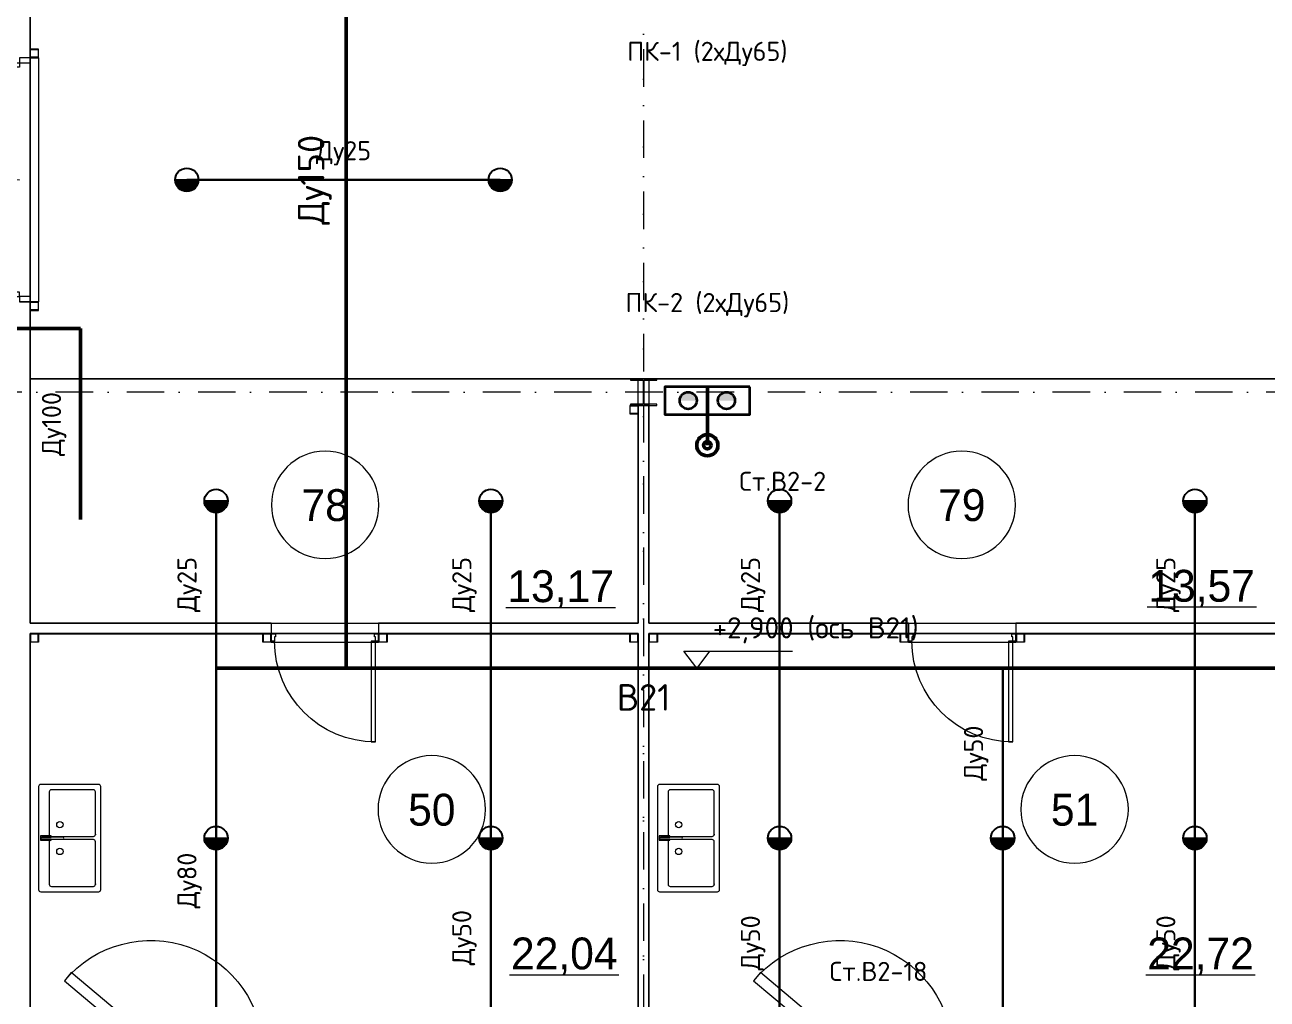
# Model space of a CAD drawing. Header units: millimetres. Extents: x 0 to 2118900, y -20000 to 84100.
# Drawn here: x 412175 to 423870, y 36283 to 45459 of the extents above; entities that cross this region are included whole.
import ezdxf
from ezdxf.enums import TextEntityAlignment as Align

# ---------------------------------------------------------------- set-up
doc = ezdxf.new("R2010")
doc.units = ezdxf.units.MM
doc.linetypes.add('Dot & Dashed', pattern=[670.277762, 352.777767, -176.388884, 0, -141.111112])
doc.linetypes.add('Крупный пунктир', pattern=[634.99999, 0, -634.99999])
for name, color, linetype, lineweight in [('АР_подоснова', 8, 'Continuous', 13), ('ПТ_В2', 3, 'Continuous', 50), ('ПТ_В21', 1, 'Continuous', 50), ('ПТ_В21_расп', 1, 'Continuous', 30), ('ПТ_оросители', 7, 'Continuous', 25), ('ПТ_ПК', 30, 'Continuous', 35), ('ПТ_текст', 7, 'Continuous', 18)]:
    doc.layers.add(name, color=color, linetype=linetype, lineweight=lineweight)
doc.styles.add('АР_текст_1', font='arial.ttf')
doc.styles.add('ПТ', font='isocpeur.ttf')

# ---------------------------------------------------------------- blocks, each defined once
blk = doc.blocks.new('Колонна SHS ГК 270')
at = {"color": 0, "linetype": 'Continuous', "lineweight": -2}
for p, q in [((40, 40), (-40, 40)), ((-40, 40), (-40, -40)), ((-36.4, -36.4), (-36.4, 36.4)), ((-36.4, 36.4), (36.4, 36.4)), ((36.4, 36.4), (36.4, -36.4)), ((40, -40), (40, 40)), ((-40, -40), (40, -40)), ((36.4, -36.4), (-36.4, -36.4))]:
    blk.add_line(p, q, dxfattribs=at)
blk = doc.blocks.new('Труба Квадратного Сечения ГК SHS 27_5')
at = {"color": 0, "linetype": 'Continuous', "lineweight": -2}
for p, q in [((505, 40), (0, 40)), ((0, 40), (0, 0)), ((0, 0), (0, -40)), ((1010, 40), (505, 40)), ((1010, 0), (1010, 40)), ((1010, -40), (1010, 0)), ((0, -40), (505, -40)), ((505, -40), (1010, -40))]:
    blk.add_line(p, q, dxfattribs=at)
blk = doc.blocks.new('Труба Квадратного Сечения ГК SHS 27_4')
at = {"color": 0, "linetype": 'Continuous', "lineweight": -2}
for p, q in [((1150, 40), (0, 40)), ((0, 40), (0, 0)), ((0, 0), (0, -40)), ((2300, 40), (1150, 40)), ((2300, 0), (2300, 40)), ((2300, -40), (2300, 0)), ((0, -40), (1150, -40)), ((1150, -40), (2300, -40))]:
    blk.add_line(p, q, dxfattribs=at)
blk = doc.blocks.new('Зона подготовки товара_50_32', base_point=(6982, 14295))
at = {"color": 0, "linetype": 'Continuous', "lineweight": -2}
blk.add_line((8738, 12513), (9768, 12513), dxfattribs=at)
for start, end in [(0, 180), (180, 0)]:
    blk.add_arc((8006, 14070), 506, start, end, dxfattribs=at)
at = {"color": 0, "lineweight": -2, "style": 'АР_текст_1'}
for tag, p in [('ROOM_NUMBER', (8006, 14067)), ('ROOM_AREA', (9253, 12713))]:
    blk.add_attdef(tag, text='', height=300, dxfattribs=at).set_placement(p, align=Align.MIDDLE_CENTER)
blk = doc.blocks.new('Зона подготовки товара_51_33', base_point=(12590, 14154))
at = {"color": 0, "linetype": 'Continuous', "lineweight": -2}
blk.add_line((14728, 12513), (15758, 12513), dxfattribs=at)
for start, end in [(0, 180), (180, 0)]:
    blk.add_arc((14057, 14070), 506, start, end, dxfattribs=at)
at = {"color": 0, "lineweight": -2, "style": 'АР_текст_1'}
for tag, p in [('ROOM_NUMBER', (14057, 14067)), ('ROOM_AREA', (15243, 12713))]:
    blk.add_attdef(tag, text='', height=300, dxfattribs=at).set_placement(p, align=Align.MIDDLE_CENTER)
blk = doc.blocks.new('Выставочная зона_78_104', base_point=(8272, 17508))
at = {"color": 0, "linetype": 'Continuous', "lineweight": -2}
blk.add_line((8704, 15973), (9734, 15973), dxfattribs=at)
for start, end in [(0, 180), (180, 0)]:
    blk.add_arc((7002, 16938), 506, start, end, dxfattribs=at)
at = {"color": 0, "lineweight": -2, "style": 'АР_текст_1'}
for tag, p in [('ROOM_NUMBER', (7002, 16936)), ('ROOM_AREA', (9219, 16172))]:
    blk.add_attdef(tag, text='', height=300, dxfattribs=at).set_placement(p, align=Align.MIDDLE_CENTER)
blk = doc.blocks.new('Выставочная зона_79_105', base_point=(14217, 17527))
at = {"color": 0, "linetype": 'Continuous', "lineweight": -2}
blk.add_line((14739, 15977), (15768, 15977), dxfattribs=at)
for start, end in [(0, 180), (180, 0)]:
    blk.add_arc((12995, 16938), 506, start, end, dxfattribs=at)
at = {"color": 0, "lineweight": -2, "style": 'АР_текст_1'}
for tag, p in [('ROOM_NUMBER', (12995, 16936)), ('ROOM_AREA', (15253, 16176))]:
    blk.add_attdef(tag, text='', height=300, dxfattribs=at).set_placement(p, align=Align.MIDDLE_CENTER)
blk = doc.blocks.new('Однопольная Дверь 27_2')
at = {"color": 0, "linetype": 'Continuous', "lineweight": -2}
for p, q in [((435, 0), (435, 950)), ((435, 950), (475, 950)), ((475, 950), (475, 0)), ((-475, 0), (-505, 0)), ((-505, 0), (-505, -70)), ((-475, -40), (-475, 0)), ((475, 0), (435, 0)), ((505, 0), (475, 0)), ((475, 0), (475, -40)), ((505, -70), (505, 0)), ((-505, -70), (-465, -70)), ((-505, -170), (-505, -70)), ((-465, -40), (-475, -40)), ((-465, -70), (-465, -40)), ((475, -40), (465, -40)), ((465, -40), (465, -70)), ((465, -70), (505, -70)), ((505, -170), (505, -70))]:
    blk.add_line(p, q, dxfattribs=at)
blk.add_arc((475, 0), 950, 90, 180, dxfattribs=at)
blk = doc.blocks.new('Стена_60', base_point=(4125, 15775))
at = {"color": 0, "linetype": 'Continuous', "lineweight": -2}
for p, q in [((6495, 15825), (6495, 15725)), ((7505, 15825), (7505, 15725)), ((12495, 15825), (12495, 15725)), ((13505, 15825), (13505, 15725))]:
    blk.add_line(p, q, dxfattribs=at)
at = {"color": 0, "linetype": 'Continuous', "lineweight": -2, "flags": 128}
for points in [[(6495, 15825), (4225, 15825)], [(9950, 15825), (7505, 15825)], [(12495, 15825), (10050, 15825)], [(15950, 15825), (13505, 15825)], [(4225, 15725), (6495, 15725)], [(7505, 15725), (9950, 15725)], [(10050, 15725), (12495, 15725)], [(13505, 15725), (15950, 15725)]]:
    blk.add_lwpolyline(points, dxfattribs=at)
at = {"color": 0, "linetype": 'Continuous', "lineweight": -2, "xscale": -1, "zscale": 1000, "rotation": 180}
for p in [(7000, 15655), (13000, 15655)]:
    blk.add_blockref('Однопольная Дверь 27_2', p, dxfattribs=at)
blk = doc.blocks.new('Металлическая Двупольная дверь 27')
at = {"color": 0, "linetype": 'Continuous', "lineweight": -2}
for p, q in [((-1100, 1100), (-1100, 1020)), ((-1060, 1100), (-1100, 1100)), ((-1060, 1020), (-1060, 1100)), ((1060, 1020), (1060, 1100)), ((1060, 1100), (1100, 1100)), ((1100, 1100), (1100, 1020)), ((-1100, 1020), (-1060, 1020)), ((-1080, 1020), (-1080, 80)), ((1100, 1020), (1060, 1020)), ((1080, 1020), (1080, 80)), ((-1100, 0), (-1150, 0)), ((-1150, 0), (-1150, -100)), ((-1150, -100), (-1150, 0)), ((-1150, -100), (-1150, 0)), ((-1060, 80), (-1100, 80)), ((-1100, 80), (-1100, 0)), ((-1100, -100), (-1100, 0)), ((-1100, 0), (-1060, 0)), ((-1060, 0), (-1060, 80)), ((1060, 0), (1060, 80)), ((1060, 80), (1100, 80)), ((1100, 0), (1060, 0)), ((1100, 80), (1100, 0)), ((1150, 0), (1100, 0)), ((1100, 0), (1100, -100)), ((1150, -100), (1150, 0)), ((1150, -100), (1150, 0)), ((1150, -100), (1150, 0)), ((-1150, -100), (-1100, -100)), ((1100, -100), (1150, -100))]:
    blk.add_line(p, q, dxfattribs=at)
at = {"color": 0, "linetype": 'Continuous', "lineweight": -2, "flags": 128}
for points in [[(-1100, 1020), (-1100, 80), (-1080, 80), (-1080, 1020)], [(-1080, 1020), (-1080, 80), (-1060, 80), (-1060, 1020)], [(1080, 1020), (1080, 80), (1060, 80), (1060, 1020)], [(1100, 1020), (1100, 80), (1080, 80), (1080, 1020)]]:
    blk.add_lwpolyline(points, close=True, dxfattribs=at)
at = {"color": 0, "linetype": 'Continuous', "lineweight": -2}
for centre, start, end in [((-1100, 0), 0, 90), ((1100, 0), 90, 180)]:
    blk.add_arc(centre, 1100, start, end, dxfattribs=at)
blk = doc.blocks.new('Стена_170', base_point=(4125, 28125))
at = {"color": 0, "linetype": 'Continuous', "lineweight": -2}
for p, q in [((4225, 21150), (4125, 21150)), ((4225, 18850), (4125, 18850))]:
    blk.add_line(p, q, dxfattribs=at)
at = {"color": 0, "linetype": 'Continuous', "lineweight": -2, "flags": 128}
for points in [[(4225, 21150), (4225, 24175)], [(4225, 15825), (4225, 18850)], [(4225, 11875), (4225, 15725)]]:
    blk.add_lwpolyline(points, dxfattribs=at)
at = {"color": 0, "linetype": 'Continuous', "lineweight": -2, "zscale": 1000, "rotation": 89.9999999999999}
blk.add_blockref('Металлическая Двупольная дверь 27', (4125, 20000), dxfattribs=at)
blk = doc.blocks.new('Однопольная Дверь 27_4')
at = {"color": 0, "linetype": 'Continuous', "lineweight": -2}
for p, q in [((466, 77), (1278, 758)), ((1278, 758), (1342, 681)), ((1342, 681), (530, 0)), ((-570, 0), (-600, 0)), ((-600, 0), (-600, -100)), ((-600, 0), (-600, -100)), ((-600, 0), (-600, -100)), ((-530, 0), (-570, 0)), ((-570, 0), (-570, -100)), ((-530, -100), (-530, 0)), ((530, 0), (466, 77)), ((570, 0), (530, 0)), ((530, 0), (530, -100)), ((570, 0), (600, 0)), ((570, -100), (570, 0)), ((600, 0), (600, -100)), ((600, 0), (600, -100)), ((600, 0), (600, -100)), ((-570, -100), (-600, -100)), ((-570, -100), (-530, -100)), ((530, -100), (570, -100)), ((570, -100), (600, -100))]:
    blk.add_line(p, q, dxfattribs=at)
blk.add_arc((530, 0), 1060, 40, 180, dxfattribs=at)
blk = doc.blocks.new('Стена_290', base_point=(7275, 11775))
at = {"color": 0, "linetype": 'Continuous', "lineweight": -2}
for p, q in [((5290, 11775), (5290, 11675)), ((6490, 11775), (6490, 11675))]:
    blk.add_line(p, q, dxfattribs=at)
at = {"color": 0, "linetype": 'Continuous', "lineweight": -2, "flags": 128}
for points in [[(5290, 11775), (-125, 11775)], [(-125, 11675), (-125, 11775)], [(7175, 11775), (6490, 11775)], [(-125, 11675), (5290, 11675)], [(6490, 11675), (7175, 11675)]]:
    blk.add_lwpolyline(points, dxfattribs=at)
at = {"color": 0, "linetype": 'Continuous', "lineweight": -2, "xscale": -1, "zscale": 1000}
blk.add_blockref('Однопольная Дверь 27_4', (5890, 11775), dxfattribs=at)
blk = doc.blocks.new('Стена_33', base_point=(14530, 11775))
at = {"color": 0, "linetype": 'Continuous', "lineweight": -2}
for p, q in [((11777, 11775), (11777, 11675)), ((12977, 11775), (12977, 11675))]:
    blk.add_line(p, q, dxfattribs=at)
at = {"color": 0, "linetype": 'Continuous', "lineweight": -2, "flags": 128}
for points in [[(10130, 11775), (10130, 11675)], [(11777, 11775), (10130, 11775)], [(14430, 11775), (12977, 11775)], [(10230, 11675), (11777, 11675)], [(12977, 11675), (14430, 11675)]]:
    blk.add_lwpolyline(points, dxfattribs=at)
at = {"color": 0, "linetype": 'Continuous', "lineweight": -2, "xscale": -1, "zscale": 1000}
blk.add_blockref('Однопольная Дверь 27_4', (12377, 11775), dxfattribs=at)
blk = doc.blocks.new('Стена_387', base_point=(10000, 12125))
at = {"color": 0, "linetype": 'Continuous', "lineweight": -2, "flags": 128}
for points in [[(10050, 17875), (9950, 17875)], [(9950, 17875), (9950, 15825)], [(10050, 15825), (10050, 17875)], [(9950, 15725), (9950, 12125)], [(10050, 12125), (10050, 15725)], [(9950, 12125), (10050, 12125)]]:
    blk.add_lwpolyline(points, dxfattribs=at)
blk = doc.blocks.new('Колонна Универсальная 27')
at = {"color": 0, "linetype": 'Continuous', "lineweight": -2}
for p, q in [((125, 125), (-125, 125)), ((-125, 125), (-125, 113)), ((125, 113), (125, 125)), ((-125, 113), (-4, 113)), ((-4, 113), (-4, -113)), ((4, -113), (4, 113)), ((4, 113), (125, 113)), ((-4, -113), (-125, -113)), ((-125, -113), (-125, -125)), ((125, -113), (4, -113)), ((125, -125), (125, -113)), ((-125, -125), (125, -125))]:
    blk.add_line(p, q, dxfattribs=at)
blk = doc.blocks.new('Двутавp К 26020-83 27')
at = {"color": 0, "linetype": 'Крупный пунктир', "lineweight": -2}
blk.add_line((0, 0), (39875, 0), dxfattribs=at)
blk = doc.blocks.new('Мойка Обычная 27')
at = {"color": 0, "linetype": 'Continuous', "lineweight": -2}
for p, q in [((470, 485), (70, 485)), ((940, 485), (540, 485)), ((50, 465), (50, 70)), ((490, 70), (490, 465)), ((520, 465), (520, 70)), ((960, 70), (960, 465)), ((70, 50), (470, 50)), ((540, 50), (940, 50))]:
    blk.add_line(p, q, dxfattribs=at)
at = {"color": 0, "linetype": 'Continuous', "lineweight": -2, "flags": 128}
for points in [[(20, 0), (990, 0, 0.414214), (1010, 20), (1010, 565, 0.414214), (990, 585), (20, 585, 0.414214), (0, 565), (0, 20, 0.414214)], [(485, 504), (496, 504), (496, 555, -1), (514, 555), (514, 504), (525, 504), (525, 569), (485, 569)], [(496, 357, 1), (514, 357), (514, 555, 1), (496, 555)]]:
    blk.add_lwpolyline(points, format="xyb", close=True, dxfattribs=at)
for points in [[(485, 468), (496, 468), (496, 503), (485, 503)], [(525, 468), (525, 503), (514, 503), (514, 468)]]:
    blk.add_lwpolyline(points, close=True, dxfattribs=at)
at = {"color": 0, "linetype": 'Continuous', "lineweight": -2}
for centre in [(379, 385), (631, 385)]:
    blk.add_circle(centre, 30, dxfattribs=at)
for centre, start, end in [((70, 465), 90, 180), ((470, 465), 0, 90), ((540, 465), 90, 180), ((940, 465), 0, 90), ((70, 70), 180, 270), ((470, 70), 270, 0), ((540, 70), 180, 270), ((940, 70), 270, 0)]:
    blk.add_arc(centre, 20, start, end, dxfattribs=at)
for p in [(70, 50), (540, 50)]:
    blk.add_point(p, dxfattribs=at)
blk = doc.blocks.new('Стандартный Маркер Сетки_40')
at = {"color": 0, "linetype": 'Dot & Dashed', "lineweight": -2}
blk.add_line((0, 0), (55187, 0), dxfattribs=at)
at = {"color": 0, "lineweight": -2, "style": 'АР_текст_1'}
blk.add_attdef('AC_MarkerText_1', text='', height=300, rotation=90, dxfattribs=at).set_placement((55368, -69), align=Align.TOP_CENTER)
blk = doc.blocks.new('AR_F1')
at = {"layer": 'АР_подоснова', "linetype": 'Dot & Dashed'}
blk.add_line((98000, 18000), (-4800, 18000), dxfattribs=at)
at = {"layer": 'АР_подоснова', "linetype": 'Continuous', "flags": 128}
for points in [[(46125, 18125), (46125, 21875), (4225, 21875), (4225, 18125)], [(4225, 15825), (9950, 15825), (9950, 18125), (4225, 18125)], [(15950, 18125), (10050, 18125), (10050, 15825), (15950, 15825)], [(4225, 15726), (4225, 11875), (9950, 11875), (9950, 15726)], [(10050, 15726), (10050, 11875), (15950, 11875), (15950, 15726)]]:
    blk.add_lwpolyline(points, close=True, dxfattribs=at)
at = {"layer": 'АР_подоснова', "linetype": 'Continuous', "zscale": 1000}
for name, p, rotation in [('Стандартный Маркер Сетки_40', (10000, 40000), 270), ('Колонна SHS ГК 270', (4265, 21190), 90), ('Колонна SHS ГК 270', (4265, 18810), 90), ('Колонна Универсальная 27', (10000, 18000), 180), ('Колонна SHS ГК 270', (9910, 17835), 180), ('Труба Квадратного Сечения ГК SHS 27_5', (7505, 15685), 180), ('Труба Квадратного Сечения ГК SHS 27_5', (13505, 15685), 180), ('Мойка Обычная 27', (4890, 13295), 90), ('Мойка Обычная 27', (10715, 13295), 90)]:
    blk.add_blockref(name, p, dxfattribs=dict(at, rotation=rotation))
at = {"layer": 'АР_подоснова', "linetype": 'Continuous', "xscale": -1, "zscale": 1000}
for name, p, rotation in [('Двутавp К 26020-83 27', (10000, 40000), 90), ('Труба Квадратного Сечения ГК SHS 27_4', (4265, 18850), 270), ('Колонна SHS ГК 270', (4265, 15686), 180), ('Колонна SHS ГК 270', (6455, 15685), 180), ('Колонна SHS ГК 270', (7545, 15685), 180), ('Колонна SHS ГК 270', (9910, 15686), 180), ('Колонна SHS ГК 270', (10090, 15686), 180), ('Колонна SHS ГК 270', (12455, 15685), 180), ('Колонна SHS ГК 270', (13545, 15685), 180)]:
    blk.add_blockref(name, p, dxfattribs=dict(at, rotation=rotation))
at = {"layer": 'АР_подоснова'}
for name, p in [('Стена_170', (4125, 28125)), ('Стена_387', (10000, 12125)), ('Стена_60', (4125, 15775)), ('Стена_290', (7275, 11775)), ('Стена_33', (14530, 11775))]:
    blk.add_blockref(name, p, dxfattribs=at)
at = {"layer": 'АР_подоснова', "linetype": 'Continuous'}
ref = blk.add_blockref('Выставочная зона_78_104', (8272, 17508), dxfattribs=at)
ref.add_attrib('ROOM_NUMBER', '78', dxfattribs={"layer": '0', "color": 0, "lineweight": 9, "height": 300}).set_placement((7002, 16936), align=Align.MIDDLE_CENTER)
ref.add_attrib('ROOM_AREA', '13,17', dxfattribs={"layer": '0', "color": 0, "lineweight": 9, "height": 300}).set_placement((9219, 16172), align=Align.MIDDLE_CENTER)
ref = blk.add_blockref('Выставочная зона_79_105', (14217, 17527), dxfattribs=at)
ref.add_attrib('ROOM_NUMBER', '79', dxfattribs={"layer": '0', "color": 0, "lineweight": 9, "height": 300}).set_placement((12995, 16936), align=Align.MIDDLE_CENTER)
ref.add_attrib('ROOM_AREA', '13,57', dxfattribs={"layer": '0', "color": 0, "lineweight": 9, "height": 300}).set_placement((15253, 16176), align=Align.MIDDLE_CENTER)
ref = blk.add_blockref('Зона подготовки товара_50_32', (6982, 14295), dxfattribs=at)
ref.add_attrib('ROOM_NUMBER', '50', dxfattribs={"layer": '0', "color": 0, "lineweight": 9, "height": 300}).set_placement((8006, 14067), align=Align.MIDDLE_CENTER)
ref.add_attrib('ROOM_AREA', '22,04', dxfattribs={"layer": '0', "color": 0, "lineweight": 9, "height": 300}).set_placement((9253, 12713), align=Align.MIDDLE_CENTER)
ref = blk.add_blockref('Зона подготовки товара_51_33', (12590, 14154), dxfattribs=at)
ref.add_attrib('ROOM_NUMBER', '51', dxfattribs={"layer": '0', "color": 0, "lineweight": 9, "height": 300}).set_placement((14057, 14067), align=Align.MIDDLE_CENTER)
ref.add_attrib('ROOM_AREA', '22,72', dxfattribs={"layer": '0', "color": 0, "lineweight": 9, "height": 300}).set_placement((15243, 12713), align=Align.MIDDLE_CENTER)
blk = doc.blocks.new('SPR_DN')
for p, q in [((-1.1, 0), (1.1, 0)), ((-1.08, -0.18), (1.08, -0.18)), ((-1.04, -0.37), (1.04, -0.37)), ((-0.95, -0.55), (0.95, -0.55)), ((-0.82, -0.73), (0.82, -0.73)), ((-0.61, -0.92), (0.61, -0.92))]:
    blk.add_line(p, q)
blk.add_circle((0, 0), 1.1)
blk = doc.blocks.new('RISER')
for radius in [1, 0.35]:
    blk.add_circle((0, 0), radius)
blk = doc.blocks.new('PK2')
h = blk.add_hatch(color=7)
h.dxf.hatch_style = 1
h.paths.add_polyline_path([(-2.6, 1.3, 1), (-1, 1.3)])
h = blk.add_hatch(color=7)
h.dxf.hatch_style = 1
h.paths.add_polyline_path([(1, 1.3, 1), (2.6, 1.3)])
blk.add_lwpolyline([(-4, 0), (4, 0), (4, 2.6), (-4, 2.6)], close=True)
for centre in [(-1.8, 1.3), (1.8, 1.3)]:
    blk.add_circle(centre, 0.8)
blk = doc.blocks.new('ELEV')
blk.add_line((0, 1.6), (9, 1.6))
blk.add_lwpolyline([(0, 0), (-1.2, 1.6), (1.2, 1.6)], close=True)

msp = doc.modelspace()

# ---------------------------------------------------------------- linework, layer by layer
at = {"layer": 'ПТ_В2'}
for p, q in [((411700, 42600), (412700, 42600)), ((412700, 42600), (412700, 40800)), ((418600, 41500), (418600, 42050))]:
    msp.add_line(p, q, dxfattribs=at)
at = {"layer": 'ПТ_В21'}
for p, q in [((415200, 48600), (415200, 44000)), ((415200, 44000), (415200, 39400)), ((413975, 39400), (415200, 39400)), ((415200, 39400), (416562, 39400)), ((416562, 39400), (419280, 39400)), ((419280, 39400), (421380, 39400)), ((421380, 39400), (423190, 39400)), ((423190, 39400), (425280, 39400))]:
    msp.add_line(p, q, dxfattribs=at)
at = {"layer": 'ПТ_В21_расп'}
for p, q in [((415200, 44000), (413700, 44000)), ((415200, 44000), (416650, 44000)), ((413975, 39400), (413975, 40975)), ((416562, 39400), (416562, 40975)), ((419280, 39400), (419280, 40975)), ((423190, 39400), (423190, 40975)), ((413975, 39400), (413975, 37800)), ((416562, 39400), (416562, 37800)), ((419280, 39400), (419280, 37800)), ((421380, 39400), (421380, 37800)), ((423190, 39400), (423190, 37800)), ((413975, 37800), (413975, 35400)), ((416562, 37800), (416562, 34325)), ((419280, 37800), (419280, 34225)), ((421380, 37800), (421380, 34225)), ((423190, 37800), (423190, 34225))]:
    msp.add_line(p, q, dxfattribs=at)

# ---------------------------------------------------------------- block references
at = {"layer": 'АР_подоснова'}
msp.add_blockref('AR_F1', (408000, 24000), dxfattribs=at)
at = {"layer": 'ПТ_В2', "xscale": 100, "yscale": 100}
msp.add_blockref('RISER', (418600, 41500), dxfattribs=at)
at = {"layer": 'ПТ_оросители', "xscale": 100, "yscale": 100}
for p in [(413700, 44000), (416650, 44000), (413975, 40975), (416562, 40975), (419280, 40975), (423190, 40975), (413975, 37800), (416562, 37800), (419280, 37800), (421380, 37800), (423190, 37800)]:
    msp.add_blockref('SPR_DN', p, dxfattribs=at)
at = {"layer": 'ПТ_ПК', "xscale": 100, "yscale": 100, "rotation": 180}
msp.add_blockref('PK2', (418600, 42050), dxfattribs=at)
at = {"layer": 'ПТ_текст', "xscale": 100, "yscale": 100}
msp.add_blockref('ELEV', (418500, 39400), dxfattribs=at)

# ---------------------------------------------------------------- texts
at = {"layer": 'ПТ_текст', "style": 'ПТ'}
for s, height, p in [('ПК-1 (2хДу65)', 180, (418600, 45300)), ('В21', 250, (418000, 39250))]:
    msp.add_text(s, height=height, dxfattribs=at).set_placement(p, align=Align.TOP_CENTER)
for s, height, p in [('Ду150', 250, (415070, 44000)), ('Ду100', 180, (412570, 41700)), ('Ду25', 180, (413845, 40187.5)), ('Ду25', 180, (416432, 40187.5)), ('Ду25', 180, (419150, 40187.5)), ('Ду25', 180, (423060, 40187.5)), ('Ду50', 180, (421250, 38600)), ('Ду80', 180, (413845, 37400)), ('Ду50', 180, (416432, 36862.5)), ('Ду50', 180, (419150, 36812.5)), ('Ду50', 180, (423060, 36812.5))]:
    msp.add_text(s, height=height, rotation=90, dxfattribs=at).set_placement(p, align=Align.BOTTOM_CENTER)
for s, p in [('Ду25', (415175, 44130)), ('ПК-2 (2хДу65)', (418600, 42700))]:
    msp.add_text(s, height=180, dxfattribs=at).set_placement(p, align=Align.BOTTOM_CENTER)
msp.add_text('Ст.В2-2', height=180, dxfattribs=at).set_placement((418900, 41250), align=Align.TOP_LEFT)
for s, height, p in [('+2,900 (ось В21)', 200, (418650, 39620)), ('Ст.В2-18', 180, (419750, 36400))]:
    msp.add_text(s, height=height, dxfattribs=at).set_placement(p, align=Align.BOTTOM_LEFT)

doc.saveas('drawing.dxf')
